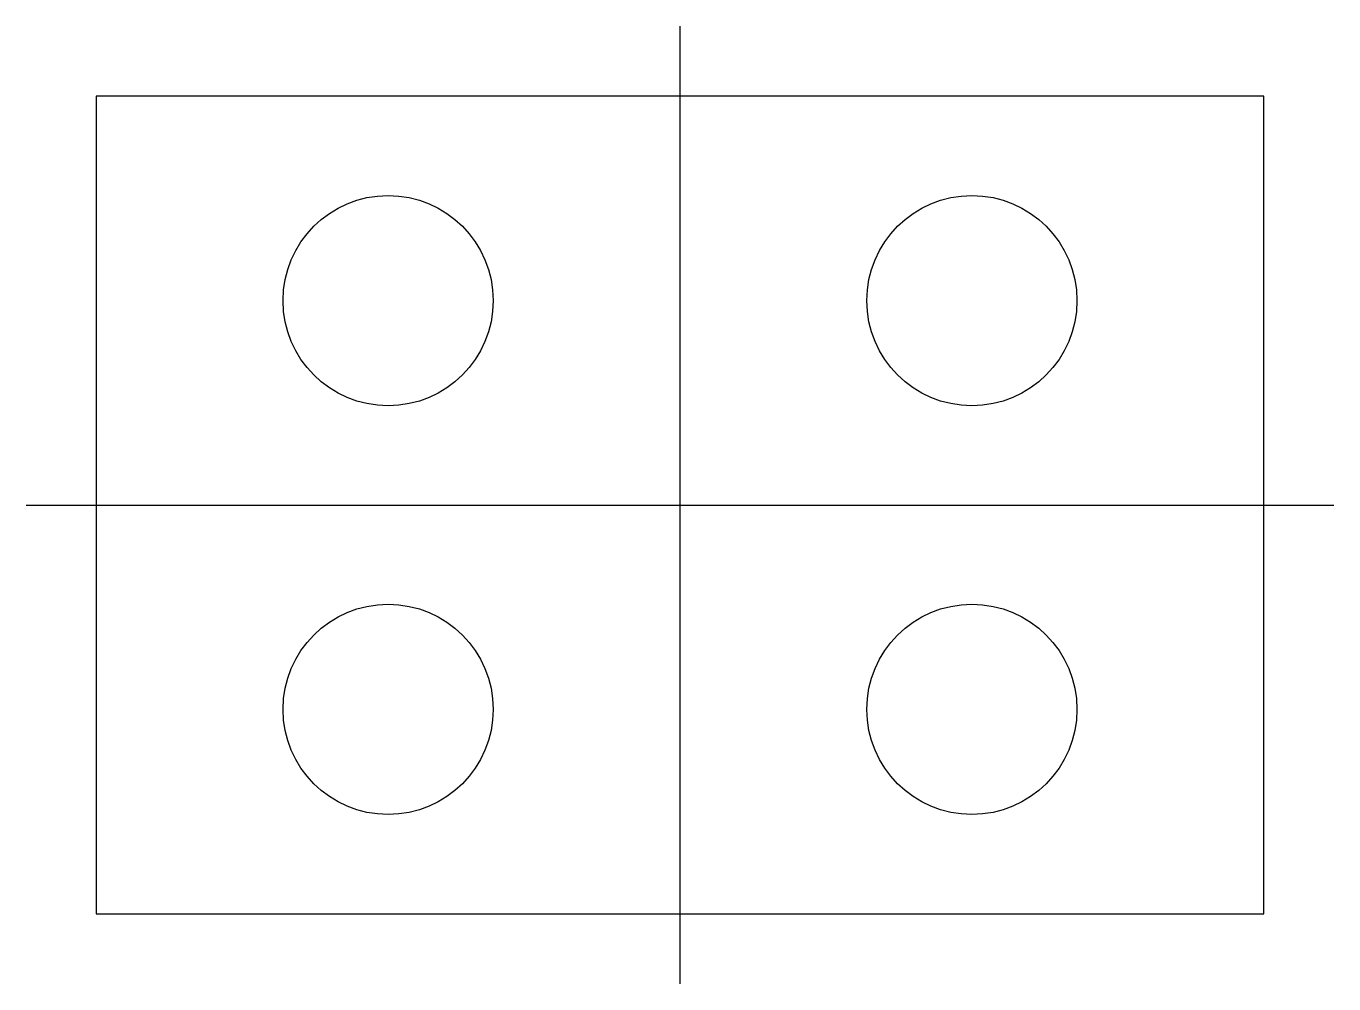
# Model space of a CAD drawing. Header units: millimetres. Extents: x -280 to 280, y -205 to 205.
import ezdxf

# ---------------------------------------------------------------- set-up
doc = ezdxf.new("R2010")
doc.units = ezdxf.units.MM
for name, color, linetype in [('CENTRE', 4, 'CONTINUOUS'), ('OUTLINE', 7, 'CONTINUOUS'), ('WELD', 1, 'CONTINUOUS')]:
    doc.layers.add(name, color=color, linetype=linetype)

msp = doc.modelspace()

# ---------------------------------------------------------------- linework, layer by layer
at = {"layer": 'CENTRE'}
for p, q in [((0, -205), (0, 205)), ((-280, 0), (280, 0))]:
    msp.add_line(p, q, dxfattribs=at)
at = {"layer": 'OUTLINE'}
for p, q in [((0, 175), (-250, 175)), ((-250, 175), (-250, 0)), ((250, 175), (0, 175)), ((250, 0), (250, 175)), ((-250, 0), (-250, -175)), ((250, -175), (250, 0)), ((-250, -175), (0, -175)), ((0, -175), (250, -175))]:
    msp.add_line(p, q, dxfattribs=at)
at = {"layer": 'WELD'}
for p, q in [((0, 0), (0, 175)), ((-250, 0), (0, 0)), ((0, -175), (0, 0)), ((0, 0), (250, 0))]:
    msp.add_line(p, q, dxfattribs=at)
for centre in [(-125, 87.5), (125, 87.5), (-125, -87.5), (125, -87.5)]:
    msp.add_circle(centre, 45, dxfattribs=at)

doc.saveas('drawing.dxf')
